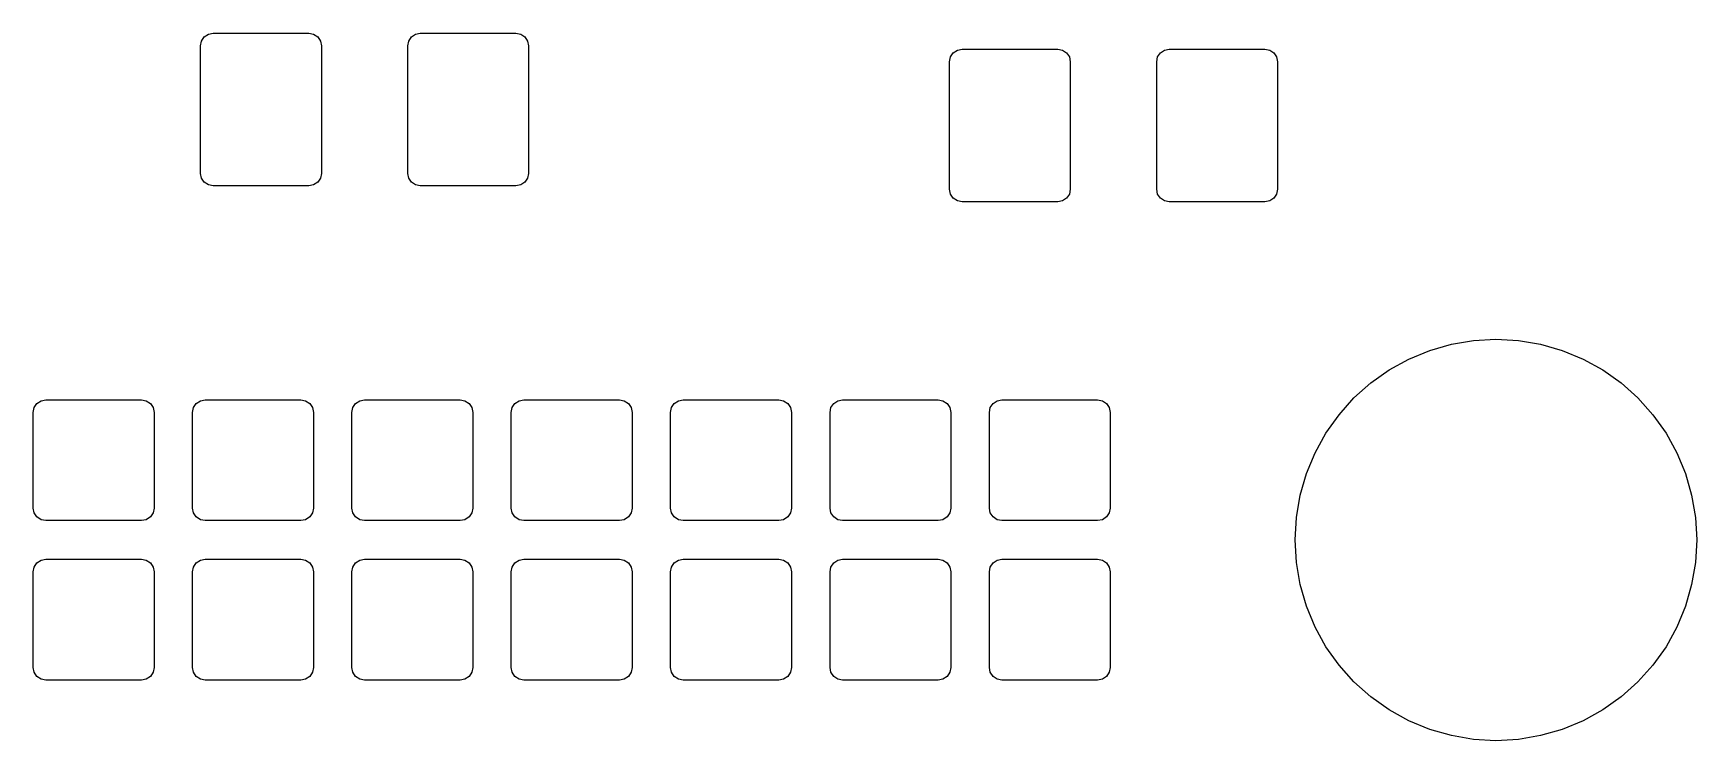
# Model space of a CAD drawing. Extents: x -0.13 to 2.13, y -0.13 to 1.33.
# Drawn here: x 1.082 to 2.126, y -0.126 to 0.318 of the extents above; entities that cross this region are included whole.
import ezdxf

# ---------------------------------------------------------------- set-up
doc = ezdxf.new("R2010")
doc.units = 0
doc.header["$MEASUREMENT"] = 0
doc.layers.add('BLACK', color=7, linetype='CONTINUOUS')

msp = doc.modelspace()

# ---------------------------------------------------------------- linework, layer by layer
at = {"layer": 'BLACK', "linetype": 'CONTINUOUS'}
for p, q in [((1.1877, 0.313), (1.1894, 0.3156)), ((1.1894, 0.3156), (1.192, 0.3173)), ((1.192, 0.3173), (1.195, 0.3179)), ((1.195, 0.3179), (1.255, 0.3179)), ((1.255, 0.3179), (1.258, 0.3173)), ((1.258, 0.3173), (1.2606, 0.3156)), ((1.2606, 0.3156), (1.2623, 0.313)), ((1.3177, 0.313), (1.3194, 0.3156)), ((1.3194, 0.3156), (1.322, 0.3173)), ((1.322, 0.3173), (1.325, 0.3179)), ((1.325, 0.3179), (1.385, 0.3179)), ((1.385, 0.3179), (1.388, 0.3173)), ((1.388, 0.3173), (1.3906, 0.3156)), ((1.3906, 0.3156), (1.3923, 0.313)), ((1.1871, 0.31), (1.1877, 0.313)), ((1.1871, 0.23), (1.1871, 0.31)), ((1.2623, 0.313), (1.2629, 0.31)), ((1.2629, 0.31), (1.2629, 0.23)), ((1.3171, 0.31), (1.3177, 0.313)), ((1.3171, 0.23), (1.3171, 0.31)), ((1.3923, 0.313), (1.3929, 0.31)), ((1.3929, 0.31), (1.3929, 0.23)), ((1.6571, 0.3), (1.6577, 0.303)), ((1.6577, 0.303), (1.6594, 0.3056)), ((1.6594, 0.3056), (1.662, 0.3073)), ((1.662, 0.3073), (1.665, 0.3079)), ((1.665, 0.3079), (1.725, 0.3079)), ((1.725, 0.3079), (1.728, 0.3073)), ((1.728, 0.3073), (1.7306, 0.3056)), ((1.7306, 0.3056), (1.7323, 0.303)), ((1.7323, 0.303), (1.7329, 0.3)), ((1.7871, 0.3), (1.7877, 0.303)), ((1.7877, 0.303), (1.7894, 0.3056)), ((1.7894, 0.3056), (1.792, 0.3073)), ((1.792, 0.3073), (1.795, 0.3079)), ((1.795, 0.3079), (1.855, 0.3079)), ((1.855, 0.3079), (1.858, 0.3073)), ((1.858, 0.3073), (1.8606, 0.3056)), ((1.8606, 0.3056), (1.8623, 0.303)), ((1.8623, 0.303), (1.8629, 0.3)), ((1.6571, 0.22), (1.6571, 0.3)), ((1.7329, 0.3), (1.7329, 0.22)), ((1.7871, 0.22), (1.7871, 0.3)), ((1.8629, 0.3), (1.8629, 0.22)), ((1.1877, 0.227), (1.1871, 0.23)), ((1.2629, 0.23), (1.2623, 0.227)), ((1.3177, 0.227), (1.3171, 0.23)), ((1.3929, 0.23), (1.3923, 0.227)), ((1.1894, 0.2244), (1.1877, 0.227)), ((1.192, 0.2227), (1.1894, 0.2244)), ((1.195, 0.2221), (1.192, 0.2227)), ((1.255, 0.2221), (1.195, 0.2221)), ((1.258, 0.2227), (1.255, 0.2221)), ((1.2606, 0.2244), (1.258, 0.2227)), ((1.2623, 0.227), (1.2606, 0.2244)), ((1.3194, 0.2244), (1.3177, 0.227)), ((1.322, 0.2227), (1.3194, 0.2244)), ((1.325, 0.2221), (1.322, 0.2227)), ((1.385, 0.2221), (1.325, 0.2221)), ((1.388, 0.2227), (1.385, 0.2221)), ((1.3906, 0.2244), (1.388, 0.2227)), ((1.3923, 0.227), (1.3906, 0.2244)), ((1.6577, 0.217), (1.6571, 0.22)), ((1.7329, 0.22), (1.7323, 0.217)), ((1.7877, 0.217), (1.7871, 0.22)), ((1.8629, 0.22), (1.8623, 0.217)), ((1.6594, 0.2144), (1.6577, 0.217)), ((1.662, 0.2127), (1.6594, 0.2144)), ((1.665, 0.2121), (1.662, 0.2127)), ((1.725, 0.2121), (1.665, 0.2121)), ((1.728, 0.2127), (1.725, 0.2121)), ((1.7306, 0.2144), (1.728, 0.2127)), ((1.7323, 0.217), (1.7306, 0.2144)), ((1.7894, 0.2144), (1.7877, 0.217)), ((1.792, 0.2127), (1.7894, 0.2144)), ((1.795, 0.2121), (1.792, 0.2127)), ((1.855, 0.2121), (1.795, 0.2121)), ((1.858, 0.2127), (1.855, 0.2121)), ((1.8606, 0.2144), (1.858, 0.2127)), ((1.8623, 0.217), (1.8606, 0.2144)), ((1.9859, 0.1252), (2, 0.126)), ((2, 0.126), (2.0141, 0.1252)), ((1.9453, 0.1135), (1.9584, 0.1189)), ((1.9584, 0.1189), (1.972, 0.1228)), ((1.972, 0.1228), (1.9859, 0.1252)), ((2.0141, 0.1252), (2.028, 0.1228)), ((2.028, 0.1228), (2.0416, 0.1189)), ((2.0416, 0.1189), (2.0547, 0.1135)), ((1.9215, 0.0985), (1.933, 0.1067)), ((1.933, 0.1067), (1.9453, 0.1135)), ((2.0547, 0.1135), (2.067, 0.1067)), ((2.067, 0.1067), (2.0785, 0.0985)), ((1.9109, 0.0891), (1.9215, 0.0985)), ((2.0785, 0.0985), (2.0891, 0.0891)), ((1.0827, 0.083), (1.0844, 0.0856)), ((1.0844, 0.0856), (1.087, 0.0873)), ((1.087, 0.0873), (1.09, 0.0879)), ((1.09, 0.0879), (1.15, 0.0879)), ((1.15, 0.0879), (1.153, 0.0873)), ((1.153, 0.0873), (1.1556, 0.0856)), ((1.1556, 0.0856), (1.1573, 0.083)), ((1.1827, 0.083), (1.1844, 0.0856)), ((1.1844, 0.0856), (1.187, 0.0873)), ((1.187, 0.0873), (1.19, 0.0879)), ((1.19, 0.0879), (1.25, 0.0879)), ((1.25, 0.0879), (1.253, 0.0873)), ((1.253, 0.0873), (1.2556, 0.0856)), ((1.2556, 0.0856), (1.2573, 0.083)), ((1.2827, 0.083), (1.2844, 0.0856)), ((1.2844, 0.0856), (1.287, 0.0873)), ((1.287, 0.0873), (1.29, 0.0879)), ((1.29, 0.0879), (1.35, 0.0879)), ((1.35, 0.0879), (1.353, 0.0873)), ((1.353, 0.0873), (1.3556, 0.0856)), ((1.3556, 0.0856), (1.3573, 0.083)), ((1.3827, 0.083), (1.3844, 0.0856)), ((1.3844, 0.0856), (1.387, 0.0873)), ((1.387, 0.0873), (1.39, 0.0879)), ((1.39, 0.0879), (1.45, 0.0879)), ((1.45, 0.0879), (1.453, 0.0873)), ((1.453, 0.0873), (1.4556, 0.0856)), ((1.4556, 0.0856), (1.4573, 0.083)), ((1.4827, 0.083), (1.4844, 0.0856)), ((1.4844, 0.0856), (1.487, 0.0873)), ((1.487, 0.0873), (1.49, 0.0879)), ((1.49, 0.0879), (1.55, 0.0879)), ((1.55, 0.0879), (1.553, 0.0873)), ((1.553, 0.0873), (1.5556, 0.0856)), ((1.5556, 0.0856), (1.5573, 0.083)), ((1.5827, 0.083), (1.5844, 0.0856)), ((1.5844, 0.0856), (1.587, 0.0873)), ((1.587, 0.0873), (1.59, 0.0879)), ((1.59, 0.0879), (1.65, 0.0879)), ((1.65, 0.0879), (1.653, 0.0873)), ((1.653, 0.0873), (1.6556, 0.0856)), ((1.6556, 0.0856), (1.6573, 0.083)), ((1.6827, 0.083), (1.6844, 0.0856)), ((1.6844, 0.0856), (1.687, 0.0873)), ((1.687, 0.0873), (1.69, 0.0879)), ((1.69, 0.0879), (1.75, 0.0879)), ((1.75, 0.0879), (1.753, 0.0873)), ((1.753, 0.0873), (1.7556, 0.0856)), ((1.7556, 0.0856), (1.7573, 0.083)), ((1.9015, 0.0785), (1.9109, 0.0891)), ((2.0891, 0.0891), (2.0985, 0.0785)), ((1.0821, 0.08), (1.0827, 0.083)), ((1.0821, 0.02), (1.0821, 0.08)), ((1.1573, 0.083), (1.1579, 0.08)), ((1.1579, 0.08), (1.1579, 0.02)), ((1.1821, 0.08), (1.1827, 0.083)), ((1.1821, 0.02), (1.1821, 0.08)), ((1.2573, 0.083), (1.2579, 0.08)), ((1.2579, 0.08), (1.2579, 0.02)), ((1.2821, 0.08), (1.2827, 0.083)), ((1.2821, 0.02), (1.2821, 0.08)), ((1.3573, 0.083), (1.3579, 0.08)), ((1.3579, 0.08), (1.3579, 0.02)), ((1.3821, 0.08), (1.3827, 0.083)), ((1.3821, 0.02), (1.3821, 0.08)), ((1.4573, 0.083), (1.4579, 0.08)), ((1.4579, 0.08), (1.4579, 0.02)), ((1.4821, 0.08), (1.4827, 0.083)), ((1.4821, 0.02), (1.4821, 0.08)), ((1.5573, 0.083), (1.5579, 0.08)), ((1.5579, 0.08), (1.5579, 0.02)), ((1.5821, 0.08), (1.5827, 0.083)), ((1.5821, 0.02), (1.5821, 0.08)), ((1.6573, 0.083), (1.6579, 0.08)), ((1.6579, 0.08), (1.6579, 0.02)), ((1.6821, 0.08), (1.6827, 0.083)), ((1.6821, 0.02), (1.6821, 0.08)), ((1.7573, 0.083), (1.7579, 0.08)), ((1.7579, 0.08), (1.7579, 0.02)), ((1.8933, 0.067), (1.9015, 0.0785)), ((2.0985, 0.0785), (2.1067, 0.067)), ((1.8865, 0.0547), (1.8933, 0.067)), ((2.1067, 0.067), (2.1135, 0.0547)), ((1.8811, 0.0416), (1.8865, 0.0547)), ((2.1135, 0.0547), (2.1189, 0.0416)), ((1.8772, 0.028), (1.8811, 0.0416)), ((2.1189, 0.0416), (2.1228, 0.028)), ((1.8748, 0.0141), (1.8772, 0.028)), ((2.1228, 0.028), (2.1252, 0.0141)), ((1.0827, 0.017), (1.0821, 0.02)), ((1.0844, 0.0144), (1.0827, 0.017)), ((1.087, 0.0127), (1.0844, 0.0144)), ((1.09, 0.0121), (1.087, 0.0127)), ((1.15, 0.0121), (1.09, 0.0121)), ((1.153, 0.0127), (1.15, 0.0121)), ((1.1556, 0.0144), (1.153, 0.0127)), ((1.1573, 0.017), (1.1556, 0.0144)), ((1.1579, 0.02), (1.1573, 0.017)), ((1.1827, 0.017), (1.1821, 0.02)), ((1.1844, 0.0144), (1.1827, 0.017)), ((1.187, 0.0127), (1.1844, 0.0144)), ((1.19, 0.0121), (1.187, 0.0127)), ((1.25, 0.0121), (1.19, 0.0121)), ((1.253, 0.0127), (1.25, 0.0121)), ((1.2556, 0.0144), (1.253, 0.0127)), ((1.2573, 0.017), (1.2556, 0.0144)), ((1.2579, 0.02), (1.2573, 0.017)), ((1.2827, 0.017), (1.2821, 0.02)), ((1.2844, 0.0144), (1.2827, 0.017)), ((1.287, 0.0127), (1.2844, 0.0144)), ((1.29, 0.0121), (1.287, 0.0127)), ((1.35, 0.0121), (1.29, 0.0121)), ((1.353, 0.0127), (1.35, 0.0121)), ((1.3556, 0.0144), (1.353, 0.0127)), ((1.3573, 0.017), (1.3556, 0.0144)), ((1.3579, 0.02), (1.3573, 0.017)), ((1.3827, 0.017), (1.3821, 0.02)), ((1.3844, 0.0144), (1.3827, 0.017)), ((1.387, 0.0127), (1.3844, 0.0144)), ((1.39, 0.0121), (1.387, 0.0127)), ((1.45, 0.0121), (1.39, 0.0121)), ((1.453, 0.0127), (1.45, 0.0121)), ((1.4556, 0.0144), (1.453, 0.0127)), ((1.4573, 0.017), (1.4556, 0.0144)), ((1.4579, 0.02), (1.4573, 0.017)), ((1.4827, 0.017), (1.4821, 0.02)), ((1.4844, 0.0144), (1.4827, 0.017)), ((1.487, 0.0127), (1.4844, 0.0144)), ((1.49, 0.0121), (1.487, 0.0127)), ((1.55, 0.0121), (1.49, 0.0121)), ((1.553, 0.0127), (1.55, 0.0121)), ((1.5556, 0.0144), (1.553, 0.0127)), ((1.5573, 0.017), (1.5556, 0.0144)), ((1.5579, 0.02), (1.5573, 0.017)), ((1.5827, 0.017), (1.5821, 0.02)), ((1.5844, 0.0144), (1.5827, 0.017)), ((1.587, 0.0127), (1.5844, 0.0144)), ((1.59, 0.0121), (1.587, 0.0127)), ((1.65, 0.0121), (1.59, 0.0121)), ((1.653, 0.0127), (1.65, 0.0121)), ((1.6556, 0.0144), (1.653, 0.0127)), ((1.6573, 0.017), (1.6556, 0.0144)), ((1.6579, 0.02), (1.6573, 0.017)), ((1.6827, 0.017), (1.6821, 0.02)), ((1.6844, 0.0144), (1.6827, 0.017)), ((1.687, 0.0127), (1.6844, 0.0144)), ((1.69, 0.0121), (1.687, 0.0127)), ((1.75, 0.0121), (1.69, 0.0121)), ((1.753, 0.0127), (1.75, 0.0121)), ((1.7556, 0.0144), (1.753, 0.0127)), ((1.7573, 0.017), (1.7556, 0.0144)), ((1.7579, 0.02), (1.7573, 0.017)), ((1.874, 0), (1.8748, 0.0141)), ((2.1252, 0.0141), (2.126, 0)), ((1.8748, -0.0141), (1.874, 0)), ((2.126, 0), (2.1252, -0.0141)), ((1.0821, -0.02), (1.0827, -0.017)), ((1.0821, -0.08), (1.0821, -0.02)), ((1.0827, -0.017), (1.0844, -0.0144)), ((1.0844, -0.0144), (1.087, -0.0127)), ((1.087, -0.0127), (1.09, -0.0121)), ((1.09, -0.0121), (1.15, -0.0121)), ((1.15, -0.0121), (1.153, -0.0127)), ((1.153, -0.0127), (1.1556, -0.0144)), ((1.1556, -0.0144), (1.1573, -0.017)), ((1.1573, -0.017), (1.1579, -0.02)), ((1.1579, -0.02), (1.1579, -0.08)), ((1.1821, -0.02), (1.1827, -0.017)), ((1.1821, -0.08), (1.1821, -0.02)), ((1.1827, -0.017), (1.1844, -0.0144)), ((1.1844, -0.0144), (1.187, -0.0127)), ((1.187, -0.0127), (1.19, -0.0121)), ((1.19, -0.0121), (1.25, -0.0121)), ((1.25, -0.0121), (1.253, -0.0127)), ((1.253, -0.0127), (1.2556, -0.0144)), ((1.2556, -0.0144), (1.2573, -0.017)), ((1.2573, -0.017), (1.2579, -0.02)), ((1.2579, -0.02), (1.2579, -0.08)), ((1.2821, -0.02), (1.2827, -0.017)), ((1.2821, -0.08), (1.2821, -0.02)), ((1.2827, -0.017), (1.2844, -0.0144)), ((1.2844, -0.0144), (1.287, -0.0127)), ((1.287, -0.0127), (1.29, -0.0121)), ((1.29, -0.0121), (1.35, -0.0121)), ((1.35, -0.0121), (1.353, -0.0127)), ((1.353, -0.0127), (1.3556, -0.0144)), ((1.3556, -0.0144), (1.3573, -0.017)), ((1.3573, -0.017), (1.3579, -0.02)), ((1.3579, -0.02), (1.3579, -0.08)), ((1.3821, -0.02), (1.3827, -0.017)), ((1.3821, -0.08), (1.3821, -0.02)), ((1.3827, -0.017), (1.3844, -0.0144)), ((1.3844, -0.0144), (1.387, -0.0127)), ((1.387, -0.0127), (1.39, -0.0121)), ((1.39, -0.0121), (1.45, -0.0121)), ((1.45, -0.0121), (1.453, -0.0127)), ((1.453, -0.0127), (1.4556, -0.0144)), ((1.4556, -0.0144), (1.4573, -0.017)), ((1.4573, -0.017), (1.4579, -0.02)), ((1.4579, -0.02), (1.4579, -0.08)), ((1.4821, -0.02), (1.4827, -0.017)), ((1.4821, -0.08), (1.4821, -0.02)), ((1.4827, -0.017), (1.4844, -0.0144)), ((1.4844, -0.0144), (1.487, -0.0127)), ((1.487, -0.0127), (1.49, -0.0121)), ((1.49, -0.0121), (1.55, -0.0121)), ((1.55, -0.0121), (1.553, -0.0127)), ((1.553, -0.0127), (1.5556, -0.0144)), ((1.5556, -0.0144), (1.5573, -0.017)), ((1.5573, -0.017), (1.5579, -0.02)), ((1.5579, -0.02), (1.5579, -0.08)), ((1.5821, -0.02), (1.5827, -0.017)), ((1.5821, -0.08), (1.5821, -0.02)), ((1.5827, -0.017), (1.5844, -0.0144)), ((1.5844, -0.0144), (1.587, -0.0127)), ((1.587, -0.0127), (1.59, -0.0121)), ((1.59, -0.0121), (1.65, -0.0121)), ((1.65, -0.0121), (1.653, -0.0127)), ((1.653, -0.0127), (1.6556, -0.0144)), ((1.6556, -0.0144), (1.6573, -0.017)), ((1.6573, -0.017), (1.6579, -0.02)), ((1.6579, -0.02), (1.6579, -0.08)), ((1.6821, -0.02), (1.6827, -0.017)), ((1.6821, -0.08), (1.6821, -0.02)), ((1.6827, -0.017), (1.6844, -0.0144)), ((1.6844, -0.0144), (1.687, -0.0127)), ((1.687, -0.0127), (1.69, -0.0121)), ((1.69, -0.0121), (1.75, -0.0121)), ((1.75, -0.0121), (1.753, -0.0127)), ((1.753, -0.0127), (1.7556, -0.0144)), ((1.7556, -0.0144), (1.7573, -0.017)), ((1.7573, -0.017), (1.7579, -0.02)), ((1.7579, -0.02), (1.7579, -0.08)), ((1.8772, -0.028), (1.8748, -0.0141)), ((2.1252, -0.0141), (2.1228, -0.028)), ((1.8811, -0.0416), (1.8772, -0.028)), ((2.1228, -0.028), (2.1189, -0.0416)), ((1.8865, -0.0547), (1.8811, -0.0416)), ((2.1189, -0.0416), (2.1135, -0.0547)), ((1.8933, -0.067), (1.8865, -0.0547)), ((2.1135, -0.0547), (2.1067, -0.067)), ((1.9015, -0.0785), (1.8933, -0.067)), ((2.1067, -0.067), (2.0985, -0.0785)), ((1.0827, -0.083), (1.0821, -0.08)), ((1.0844, -0.0856), (1.0827, -0.083)), ((1.1573, -0.083), (1.1556, -0.0856)), ((1.1579, -0.08), (1.1573, -0.083)), ((1.1827, -0.083), (1.1821, -0.08)), ((1.1844, -0.0856), (1.1827, -0.083)), ((1.2573, -0.083), (1.2556, -0.0856)), ((1.2579, -0.08), (1.2573, -0.083)), ((1.2827, -0.083), (1.2821, -0.08)), ((1.2844, -0.0856), (1.2827, -0.083)), ((1.3573, -0.083), (1.3556, -0.0856)), ((1.3579, -0.08), (1.3573, -0.083)), ((1.3827, -0.083), (1.3821, -0.08)), ((1.3844, -0.0856), (1.3827, -0.083)), ((1.4573, -0.083), (1.4556, -0.0856)), ((1.4579, -0.08), (1.4573, -0.083)), ((1.4827, -0.083), (1.4821, -0.08)), ((1.4844, -0.0856), (1.4827, -0.083)), ((1.5573, -0.083), (1.5556, -0.0856)), ((1.5579, -0.08), (1.5573, -0.083)), ((1.5827, -0.083), (1.5821, -0.08)), ((1.5844, -0.0856), (1.5827, -0.083)), ((1.6573, -0.083), (1.6556, -0.0856)), ((1.6579, -0.08), (1.6573, -0.083)), ((1.6827, -0.083), (1.6821, -0.08)), ((1.6844, -0.0856), (1.6827, -0.083)), ((1.7573, -0.083), (1.7556, -0.0856)), ((1.7579, -0.08), (1.7573, -0.083)), ((1.9109, -0.0891), (1.9015, -0.0785)), ((2.0985, -0.0785), (2.0891, -0.0891)), ((1.087, -0.0873), (1.0844, -0.0856)), ((1.09, -0.0879), (1.087, -0.0873)), ((1.15, -0.0879), (1.09, -0.0879)), ((1.153, -0.0873), (1.15, -0.0879)), ((1.1556, -0.0856), (1.153, -0.0873)), ((1.187, -0.0873), (1.1844, -0.0856)), ((1.19, -0.0879), (1.187, -0.0873)), ((1.25, -0.0879), (1.19, -0.0879)), ((1.253, -0.0873), (1.25, -0.0879)), ((1.2556, -0.0856), (1.253, -0.0873)), ((1.287, -0.0873), (1.2844, -0.0856)), ((1.29, -0.0879), (1.287, -0.0873)), ((1.35, -0.0879), (1.29, -0.0879)), ((1.353, -0.0873), (1.35, -0.0879)), ((1.3556, -0.0856), (1.353, -0.0873)), ((1.387, -0.0873), (1.3844, -0.0856)), ((1.39, -0.0879), (1.387, -0.0873)), ((1.45, -0.0879), (1.39, -0.0879)), ((1.453, -0.0873), (1.45, -0.0879)), ((1.4556, -0.0856), (1.453, -0.0873)), ((1.487, -0.0873), (1.4844, -0.0856)), ((1.49, -0.0879), (1.487, -0.0873)), ((1.55, -0.0879), (1.49, -0.0879)), ((1.553, -0.0873), (1.55, -0.0879)), ((1.5556, -0.0856), (1.553, -0.0873)), ((1.587, -0.0873), (1.5844, -0.0856)), ((1.59, -0.0879), (1.587, -0.0873)), ((1.65, -0.0879), (1.59, -0.0879)), ((1.653, -0.0873), (1.65, -0.0879)), ((1.6556, -0.0856), (1.653, -0.0873)), ((1.687, -0.0873), (1.6844, -0.0856)), ((1.69, -0.0879), (1.687, -0.0873)), ((1.75, -0.0879), (1.69, -0.0879)), ((1.753, -0.0873), (1.75, -0.0879)), ((1.7556, -0.0856), (1.753, -0.0873)), ((1.9215, -0.0985), (1.9109, -0.0891)), ((2.0891, -0.0891), (2.0785, -0.0985)), ((1.933, -0.1067), (1.9215, -0.0985)), ((2.0785, -0.0985), (2.067, -0.1067)), ((1.9453, -0.1135), (1.933, -0.1067)), ((1.9584, -0.1189), (1.9453, -0.1135)), ((2.0547, -0.1135), (2.0416, -0.1189)), ((2.067, -0.1067), (2.0547, -0.1135)), ((1.972, -0.1228), (1.9584, -0.1189)), ((1.9859, -0.1252), (1.972, -0.1228)), ((2, -0.126), (1.9859, -0.1252)), ((2.0141, -0.1252), (2, -0.126)), ((2.028, -0.1228), (2.0141, -0.1252)), ((2.0416, -0.1189), (2.028, -0.1228))]:
    msp.add_line(p, q, dxfattribs=at)

doc.saveas('drawing.dxf')
